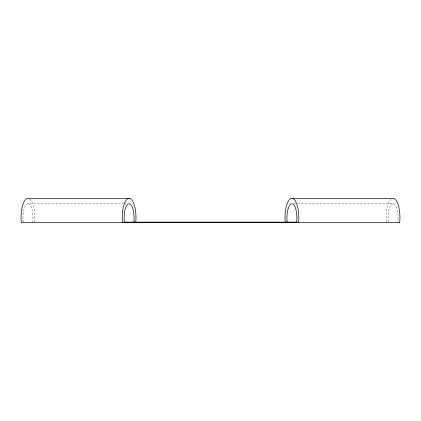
<?xml version="1.0" encoding="UTF-8"?>
<svg xmlns="http://www.w3.org/2000/svg" width="421" height="421" viewBox="0 0 421 421"><rect width="100%" height="100%" fill="white"/><g stroke="black" fill="none" stroke-linecap="round" stroke-linejoin="round"><path stroke-width="0.32" stroke-dasharray="2.1 1.58" d="M34.622 222.056L34.848 218.32A19.734 6.899 -90 0 0 28.491 198.38M23.16 222.072A14.267 4.989 -90 0 1 27.949 203.785L123.195 203.785M123.853 203.785L127.137 203.785M293.863 203.785L297.147 203.785M297.805 203.785L393.051 203.785A14.267 4.989 -90 0 1 397.84 222.072M386.378 222.056L386.152 218.32A19.734 6.899 -90 0 1 390.898 199.301M388.262 222.072A14.267 4.989 -90 0 1 393.051 203.785M27.949 203.785A14.267 4.989 -90 0 1 32.738 222.072"/><path stroke-width="0.63" d="M135.746 222.683L136.009 218.32A19.734 6.899 90 0 0 129.11 198.317L27.949 198.317A19.734 6.899 -90 0 0 21.05 218.32L21.313 222.683L399.687 222.683L399.95 218.32A19.734 6.899 -90 0 0 393.051 198.317L291.89 198.317A19.734 6.899 -90 0 0 284.991 218.32L285.254 222.683M298.526 222.683L298.789 218.32A19.734 6.899 -90 0 0 291.89 198.317M123.974 222.141L297.026 222.141M122.474 222.683L122.211 218.32A19.734 6.899 90 0 1 129.11 198.317M296.61 222.141L296.61 222.683A14.267 4.989 -90 0 0 291.89 203.785A14.267 4.989 -90 0 0 287.169 222.683L287.169 222.141M224.077 222.141L224.077 222.683M210.5 222.141L210.5 222.683M196.923 222.141L196.923 222.683M133.831 222.141L133.831 222.683A14.267 4.989 -90 0 0 129.11 203.785A14.267 4.989 -90 0 0 124.39 222.683L124.39 222.141"/></g></svg>
